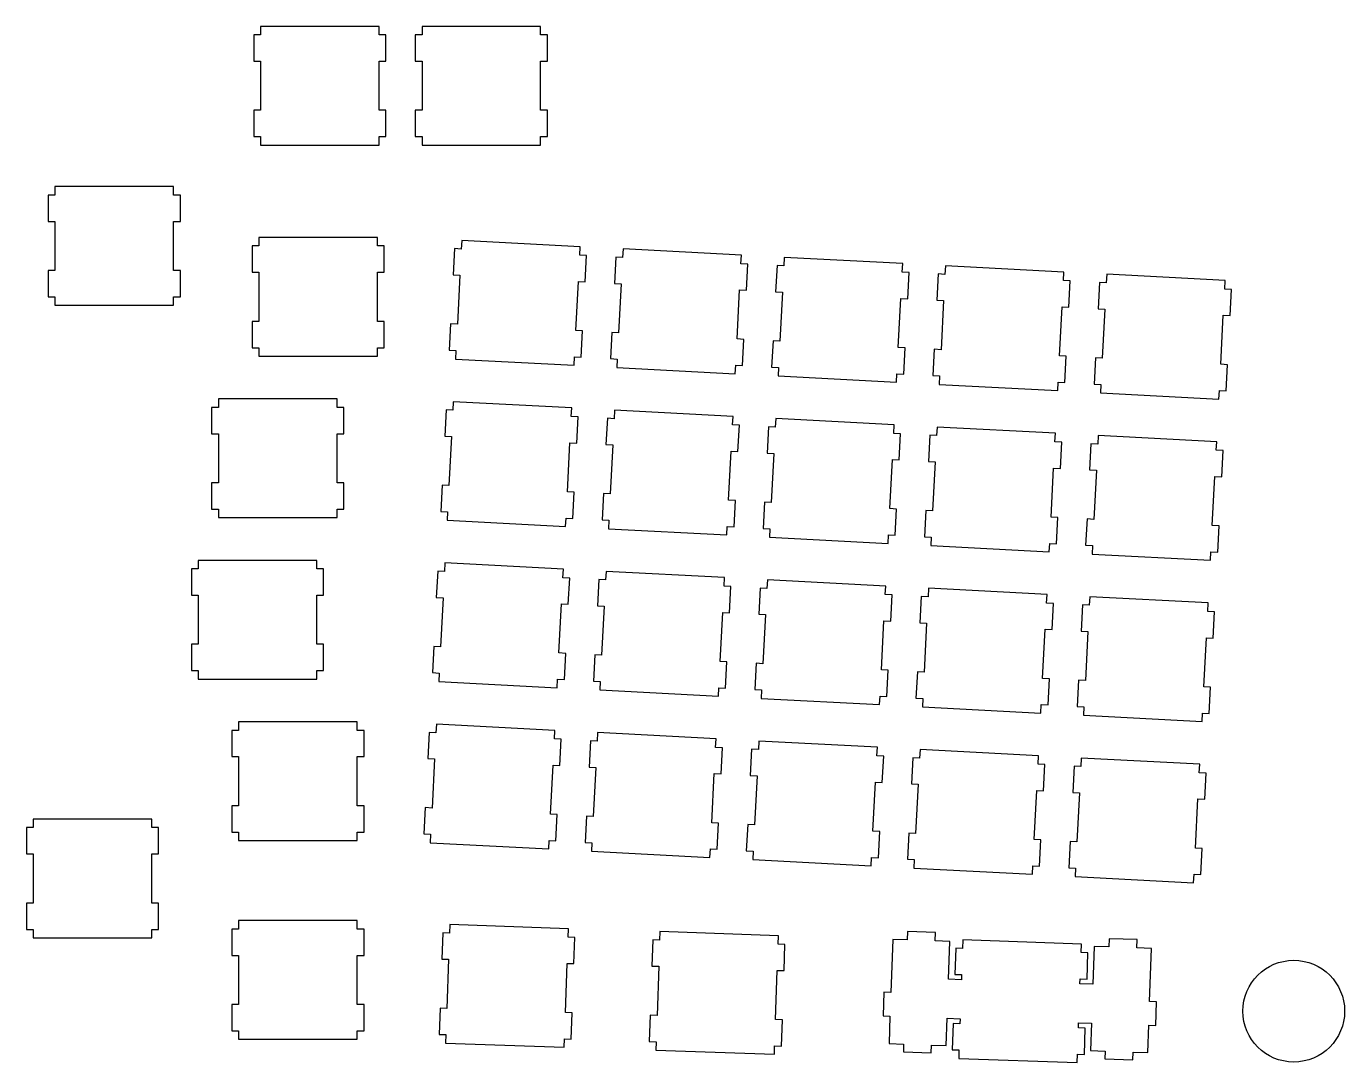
# Model space of a CAD drawing. Header units: millimetres. Extents: x -150 to 198, y -7 to 116.
# Drawn here: x -149.6 to 6, y -6.1 to 116.2 of the extents above; entities that cross this region are included whole.
import ezdxf

# ---------------------------------------------------------------- set-up
doc = ezdxf.new("R2010")
doc.units = ezdxf.units.MM
doc.layers.get('0').update_dxf_attribs({"color": 18, "lineweight": 25, "true_color": 0x000000})

msp = doc.modelspace()

# ---------------------------------------------------------------- linework, layer by layer
for p, q in [((-121.92, 115.19), (-122.72, 115.19)), ((-122.72, 115.19), (-122.72, 112.09)), ((-121.92, 116.19), (-121.92, 115.19)), ((-107.92, 116.19), (-121.92, 116.19)), ((-107.92, 115.19), (-107.92, 116.19)), ((-107.12, 115.19), (-107.92, 115.19)), ((-107.12, 112.09), (-107.12, 115.19)), ((-102.87, 115.19), (-103.67, 115.19)), ((-103.67, 115.19), (-103.67, 112.09)), ((-102.87, 116.19), (-102.87, 115.19)), ((-88.87, 116.19), (-102.87, 116.19)), ((-88.87, 115.19), (-88.87, 116.19)), ((-88.07, 115.19), (-88.87, 115.19)), ((-88.07, 112.09), (-88.07, 115.19)), ((-122.72, 112.09), (-121.92, 112.09)), ((-121.92, 112.09), (-121.92, 106.29)), ((-107.92, 106.29), (-107.92, 112.09)), ((-107.92, 112.09), (-107.12, 112.09)), ((-103.67, 112.09), (-102.87, 112.09)), ((-102.87, 112.09), (-102.87, 106.29)), ((-88.87, 106.29), (-88.87, 112.09)), ((-88.87, 112.09), (-88.07, 112.09)), ((-121.92, 106.29), (-122.72, 106.29)), ((-122.72, 106.29), (-122.72, 103.19)), ((-107.12, 106.29), (-107.92, 106.29)), ((-107.12, 103.19), (-107.12, 106.29)), ((-102.87, 106.29), (-103.67, 106.29)), ((-103.67, 106.29), (-103.67, 103.19)), ((-88.07, 106.29), (-88.87, 106.29)), ((-88.07, 103.19), (-88.07, 106.29)), ((-122.72, 103.19), (-121.92, 103.19)), ((-121.92, 103.19), (-121.92, 102.19)), ((-107.92, 102.19), (-107.92, 103.19)), ((-107.92, 103.19), (-107.12, 103.19)), ((-103.67, 103.19), (-102.87, 103.19)), ((-102.87, 103.19), (-102.87, 102.19)), ((-88.87, 102.19), (-88.87, 103.19)), ((-88.87, 103.19), (-88.07, 103.19)), ((-121.92, 102.19), (-107.92, 102.19)), ((-102.87, 102.19), (-88.87, 102.19)), ((-146.18, 97.28), (-146.18, 96.28)), ((-132.18, 97.28), (-146.18, 97.28)), ((-132.18, 96.28), (-132.18, 97.28)), ((-146.18, 96.28), (-146.98, 96.28)), ((-146.98, 96.28), (-146.98, 93.18)), ((-131.38, 96.28), (-132.18, 96.28)), ((-131.38, 93.18), (-131.38, 96.28)), ((-146.98, 93.18), (-146.18, 93.18)), ((-146.18, 93.18), (-146.18, 87.38)), ((-132.18, 87.38), (-132.18, 93.18)), ((-132.18, 93.18), (-131.38, 93.18)), ((-122.13, 90.28), (-122.93, 90.28)), ((-122.93, 90.28), (-122.93, 87.18)), ((-122.13, 91.28), (-122.13, 90.28)), ((-108.13, 91.28), (-122.13, 91.28)), ((-108.13, 90.28), (-108.13, 91.28)), ((-107.33, 90.28), (-108.13, 90.28)), ((-107.33, 87.18), (-107.33, 90.28)), ((-98.18, 90.92), (-98.23, 89.92)), ((-84.2, 90.19), (-98.18, 90.92)), ((-99.03, 89.97), (-99.19, 86.87)), ((-98.23, 89.92), (-99.03, 89.97)), ((-84.25, 89.19), (-84.2, 90.19)), ((-83.45, 89.15), (-84.25, 89.19)), ((-83.61, 86.05), (-83.45, 89.15)), ((-80, 88.97), (-80.17, 85.87)), ((-79.21, 88.93), (-80, 88.97)), ((-79.15, 89.93), (-79.21, 88.93)), ((-65.17, 89.19), (-79.15, 89.93)), ((-65.23, 88.19), (-65.17, 89.19)), ((-60.13, 88.93), (-60.18, 87.93)), ((-46.15, 88.2), (-60.13, 88.93)), ((-146.18, 87.38), (-146.98, 87.38)), ((-146.98, 87.38), (-146.98, 84.28)), ((-131.38, 87.38), (-132.18, 87.38)), ((-131.38, 84.28), (-131.38, 87.38)), ((-122.93, 87.18), (-122.13, 87.18)), ((-122.13, 87.18), (-122.13, 81.38)), ((-108.13, 81.38), (-108.13, 87.18)), ((-108.13, 87.18), (-107.33, 87.18)), ((-64.43, 88.15), (-65.23, 88.19)), ((-64.59, 85.06), (-64.43, 88.15)), ((-60.98, 87.97), (-61.14, 84.88)), ((-60.18, 87.93), (-60.98, 87.97)), ((-46.2, 87.2), (-46.15, 88.2)), ((-45.4, 87.16), (-46.2, 87.2)), ((-45.56, 84.06), (-45.4, 87.16)), ((-41.11, 87.93), (-41.16, 86.93)), ((-27.13, 87.2), (-41.11, 87.93)), ((-27.18, 86.2), (-27.13, 87.2)), ((-99.19, 86.87), (-98.39, 86.83)), ((-98.39, 86.83), (-98.7, 81.04)), ((-84.72, 80.3), (-84.41, 86.1)), ((-84.41, 86.1), (-83.61, 86.05)), ((-80.17, 85.87), (-79.37, 85.83)), ((-79.37, 85.83), (-79.67, 80.04)), ((-41.96, 86.98), (-42.12, 83.88)), ((-41.16, 86.93), (-41.96, 86.98)), ((-26.38, 86.16), (-27.18, 86.2)), ((-26.54, 83.06), (-26.38, 86.16)), ((-22.93, 85.98), (-23.1, 82.88)), ((-22.14, 85.94), (-22.93, 85.98)), ((-22.08, 86.94), (-22.14, 85.94)), ((-8.1, 86.2), (-22.08, 86.94)), ((-8.15, 85.2), (-8.1, 86.2)), ((-146.98, 84.28), (-146.18, 84.28)), ((-146.18, 84.28), (-146.18, 83.28)), ((-132.18, 83.28), (-132.18, 84.28)), ((-132.18, 84.28), (-131.38, 84.28)), ((-65.69, 79.31), (-65.39, 85.1)), ((-65.39, 85.1), (-64.59, 85.06)), ((-61.14, 84.88), (-60.35, 84.83)), ((-60.35, 84.83), (-60.65, 79.04)), ((-46.67, 78.31), (-46.36, 84.1)), ((-46.36, 84.1), (-45.56, 84.06)), ((-7.35, 85.16), (-8.15, 85.2)), ((-7.52, 82.07), (-7.35, 85.16)), ((-146.18, 83.28), (-132.18, 83.28)), ((-42.12, 83.88), (-41.32, 83.84)), ((-41.32, 83.84), (-41.62, 78.04)), ((-27.64, 77.31), (-27.34, 83.1)), ((-27.34, 83.1), (-26.54, 83.06)), ((-23.1, 82.88), (-22.3, 82.84)), ((-22.3, 82.84), (-22.6, 77.05)), ((-122.13, 81.38), (-122.93, 81.38)), ((-122.93, 81.38), (-122.93, 78.28)), ((-107.33, 81.38), (-108.13, 81.38)), ((-107.33, 78.28), (-107.33, 81.38)), ((-99.49, 81.08), (-99.66, 77.98)), ((-98.7, 81.04), (-99.49, 81.08)), ((-8.62, 76.32), (-8.32, 82.11)), ((-8.32, 82.11), (-7.52, 82.07)), ((-83.92, 80.26), (-84.72, 80.3)), ((-84.08, 77.17), (-83.92, 80.26)), ((-80.47, 80.08), (-80.63, 76.99)), ((-79.67, 80.04), (-80.47, 80.08)), ((-122.93, 78.28), (-122.13, 78.28)), ((-122.13, 78.28), (-122.13, 77.28)), ((-108.13, 77.28), (-108.13, 78.28)), ((-108.13, 78.28), (-107.33, 78.28)), ((-99.66, 77.98), (-98.86, 77.94)), ((-98.86, 77.94), (-98.91, 76.94)), ((-64.89, 79.26), (-65.69, 79.31)), ((-65.05, 76.17), (-64.89, 79.26)), ((-61.45, 79.08), (-61.61, 75.99)), ((-60.65, 79.04), (-61.45, 79.08)), ((-45.87, 78.27), (-46.67, 78.31)), ((-46.03, 75.17), (-45.87, 78.27)), ((-42.42, 78.09), (-42.58, 74.99)), ((-41.62, 78.04), (-42.42, 78.09)), ((-122.13, 77.28), (-108.13, 77.28)), ((-98.91, 76.94), (-84.93, 76.21)), ((-84.93, 76.21), (-84.88, 77.21)), ((-84.88, 77.21), (-84.08, 77.17)), ((-80.63, 76.99), (-79.83, 76.94)), ((-79.83, 76.94), (-79.89, 75.94)), ((-26.84, 77.27), (-27.64, 77.31)), ((-27.01, 74.18), (-26.84, 77.27)), ((-23.4, 77.09), (-23.56, 73.99)), ((-22.6, 77.05), (-23.4, 77.09)), ((-7.82, 76.27), (-8.62, 76.32)), ((-7.98, 73.18), (-7.82, 76.27)), ((-79.89, 75.94), (-65.91, 75.21)), ((-65.91, 75.21), (-65.85, 76.21)), ((-65.85, 76.21), (-65.05, 76.17)), ((-61.61, 75.99), (-60.81, 75.95)), ((-60.81, 75.95), (-60.86, 74.95)), ((-60.86, 74.95), (-46.88, 74.22)), ((-46.88, 74.22), (-46.83, 75.21)), ((-46.83, 75.21), (-46.03, 75.17)), ((-42.58, 74.99), (-41.79, 74.95)), ((-41.79, 74.95), (-41.84, 73.95)), ((-41.84, 73.95), (-27.86, 73.22)), ((-27.86, 73.22), (-27.81, 74.22)), ((-27.81, 74.22), (-27.01, 74.18)), ((-23.56, 73.99), (-22.76, 73.95)), ((-22.76, 73.95), (-22.82, 72.95)), ((-8.83, 72.22), (-8.78, 73.22)), ((-8.78, 73.22), (-7.98, 73.18)), ((-126.89, 72.23), (-126.89, 71.23)), ((-112.89, 72.23), (-126.89, 72.23)), ((-112.89, 71.23), (-112.89, 72.23)), ((-99.18, 71.9), (-99.23, 70.9)), ((-85.19, 71.17), (-99.18, 71.9)), ((-22.82, 72.95), (-8.83, 72.22)), ((-126.89, 71.23), (-127.69, 71.23)), ((-127.69, 71.23), (-127.69, 68.13)), ((-112.09, 71.23), (-112.89, 71.23)), ((-112.09, 68.13), (-112.09, 71.23)), ((-100.03, 70.94), (-100.19, 67.85)), ((-99.23, 70.9), (-100.03, 70.94)), ((-85.25, 70.17), (-85.19, 71.17)), ((-84.45, 70.13), (-85.25, 70.17)), ((-84.61, 67.03), (-84.45, 70.13)), ((-80.15, 70.9), (-80.2, 69.9)), ((-66.17, 70.17), (-80.15, 70.9)), ((-66.22, 69.17), (-66.17, 70.17)), ((-81, 69.95), (-81.16, 66.85)), ((-80.2, 69.9), (-81, 69.95)), ((-65.42, 69.13), (-66.22, 69.17)), ((-65.59, 66.03), (-65.42, 69.13)), ((-61.98, 68.95), (-62.14, 65.85)), ((-61.18, 68.91), (-61.98, 68.95)), ((-61.13, 69.91), (-61.18, 68.91)), ((-47.15, 69.17), (-61.13, 69.91)), ((-47.2, 68.17), (-47.15, 69.17)), ((-42.1, 68.91), (-42.16, 67.91)), ((-28.12, 68.18), (-42.1, 68.91)), ((-127.69, 68.13), (-126.89, 68.13)), ((-126.89, 68.13), (-126.89, 62.33)), ((-112.89, 62.33), (-112.89, 68.13)), ((-112.89, 68.13), (-112.09, 68.13)), ((-100.19, 67.85), (-99.39, 67.8)), ((-99.39, 67.8), (-99.69, 62.01)), ((-85.71, 61.28), (-85.41, 67.07)), ((-85.41, 67.07), (-84.61, 67.03)), ((-46.4, 68.13), (-47.2, 68.17)), ((-46.56, 65.04), (-46.4, 68.13)), ((-42.95, 67.95), (-43.12, 64.86)), ((-42.16, 67.91), (-42.95, 67.95)), ((-28.18, 67.18), (-28.12, 68.18)), ((-27.38, 67.14), (-28.18, 67.18)), ((-27.54, 64.04), (-27.38, 67.14)), ((-23.93, 66.95), (-24.09, 63.86)), ((-23.13, 66.91), (-23.93, 66.95)), ((-23.08, 67.91), (-23.13, 66.91)), ((-9.1, 67.18), (-23.08, 67.91)), ((-9.15, 66.18), (-9.1, 67.18)), ((-81.16, 66.85), (-80.37, 66.81)), ((-80.37, 66.81), (-80.67, 61.02)), ((-66.69, 60.28), (-66.39, 66.07)), ((-66.39, 66.07), (-65.59, 66.03)), ((-62.14, 65.85), (-61.34, 65.81)), ((-61.34, 65.81), (-61.65, 60.02)), ((-8.35, 66.14), (-9.15, 66.18)), ((-8.51, 63.04), (-8.35, 66.14)), ((-47.66, 59.29), (-47.36, 65.08)), ((-47.36, 65.08), (-46.56, 65.04)), ((-43.12, 64.86), (-42.32, 64.81)), ((-42.32, 64.81), (-42.62, 59.02)), ((-28.64, 58.29), (-28.34, 64.08)), ((-28.34, 64.08), (-27.54, 64.04)), ((-24.09, 63.86), (-23.29, 63.82)), ((-23.29, 63.82), (-23.6, 58.02)), ((-126.89, 62.33), (-127.69, 62.33)), ((-127.69, 62.33), (-127.69, 59.23)), ((-112.09, 62.33), (-112.89, 62.33)), ((-112.09, 59.23), (-112.09, 62.33)), ((-9.62, 57.29), (-9.31, 63.08)), ((-9.31, 63.08), (-8.51, 63.04)), ((-100.49, 62.05), (-100.65, 58.96)), ((-99.69, 62.01), (-100.49, 62.05)), ((-84.91, 61.24), (-85.71, 61.28)), ((-85.07, 58.14), (-84.91, 61.24)), ((-81.47, 61.06), (-81.63, 57.96)), ((-80.67, 61.02), (-81.47, 61.06)), ((-127.69, 59.23), (-126.89, 59.23)), ((-126.89, 59.23), (-126.89, 58.23)), ((-112.89, 58.23), (-112.89, 59.23)), ((-112.89, 59.23), (-112.09, 59.23)), ((-65.89, 60.24), (-66.69, 60.28)), ((-66.05, 57.15), (-65.89, 60.24)), ((-62.44, 60.06), (-62.61, 56.96)), ((-61.65, 60.02), (-62.44, 60.06)), ((-46.86, 59.24), (-47.66, 59.29)), ((-47.03, 56.15), (-46.86, 59.24)), ((-126.89, 58.23), (-112.89, 58.23)), ((-100.65, 58.96), (-99.86, 58.92)), ((-99.86, 58.92), (-99.91, 57.92)), ((-99.91, 57.92), (-85.93, 57.19)), ((-85.93, 57.19), (-85.87, 58.18)), ((-85.87, 58.18), (-85.07, 58.14)), ((-81.63, 57.96), (-80.83, 57.92)), ((-80.83, 57.92), (-80.88, 56.92)), ((-43.42, 59.06), (-43.58, 55.97)), ((-42.62, 59.02), (-43.42, 59.06)), ((-27.84, 58.25), (-28.64, 58.29)), ((-28, 55.15), (-27.84, 58.25)), ((-24.4, 58.07), (-24.56, 54.97)), ((-23.6, 58.02), (-24.4, 58.07)), ((-80.88, 56.92), (-66.9, 56.19)), ((-66.9, 56.19), (-66.85, 57.19)), ((-66.85, 57.19), (-66.05, 57.15)), ((-62.61, 56.96), (-61.81, 56.92)), ((-61.81, 56.92), (-61.86, 55.92)), ((-47.88, 55.19), (-47.83, 56.19)), ((-47.83, 56.19), (-47.03, 56.15)), ((-8.82, 57.25), (-9.62, 57.29)), ((-8.98, 54.15), (-8.82, 57.25)), ((-61.86, 55.92), (-47.88, 55.19)), ((-43.58, 55.97), (-42.78, 55.93)), ((-42.78, 55.93), (-42.84, 54.93)), ((-42.84, 54.93), (-28.86, 54.19)), ((-28.86, 54.19), (-28.8, 55.19)), ((-28.8, 55.19), (-28, 55.15)), ((-24.56, 54.97), (-23.76, 54.93)), ((-23.76, 54.93), (-23.81, 53.93)), ((-129.28, 53.18), (-129.28, 52.18)), ((-115.28, 53.18), (-129.28, 53.18)), ((-115.28, 52.18), (-115.28, 53.18)), ((-23.81, 53.93), (-9.83, 53.2)), ((-9.83, 53.2), (-9.78, 54.2)), ((-9.78, 54.2), (-8.98, 54.15)), ((-129.28, 52.18), (-130.08, 52.18)), ((-130.08, 52.18), (-130.08, 49.08)), ((-114.48, 52.18), (-115.28, 52.18)), ((-114.48, 49.08), (-114.48, 52.18)), ((-101.02, 51.92), (-101.18, 48.82)), ((-100.22, 51.88), (-101.02, 51.92)), ((-100.17, 52.88), (-100.22, 51.88)), ((-86.19, 52.14), (-100.17, 52.88)), ((-86.24, 51.14), (-86.19, 52.14)), ((-81.15, 51.88), (-81.2, 50.88)), ((-67.17, 51.15), (-81.15, 51.88)), ((-85.44, 51.1), (-86.24, 51.14)), ((-85.61, 48.01), (-85.44, 51.1)), ((-82, 50.92), (-82.16, 47.83)), ((-81.2, 50.88), (-82, 50.92)), ((-67.22, 50.15), (-67.17, 51.15)), ((-66.42, 50.11), (-67.22, 50.15)), ((-66.58, 47.01), (-66.42, 50.11)), ((-62.97, 49.92), (-63.14, 46.83)), ((-62.18, 49.88), (-62.97, 49.92)), ((-62.12, 50.88), (-62.18, 49.88)), ((-48.14, 50.15), (-62.12, 50.88)), ((-48.2, 49.15), (-48.14, 50.15)), ((-43.1, 49.89), (-43.15, 48.89)), ((-29.12, 49.15), (-43.1, 49.89)), ((-130.08, 49.08), (-129.28, 49.08)), ((-129.28, 49.08), (-129.28, 43.28)), ((-115.28, 43.28), (-115.28, 49.08)), ((-115.28, 49.08), (-114.48, 49.08)), ((-101.18, 48.82), (-100.39, 48.78)), ((-100.39, 48.78), (-100.69, 42.99)), ((-47.4, 49.11), (-48.2, 49.15)), ((-47.56, 46.01), (-47.4, 49.11)), ((-43.95, 48.93), (-44.11, 45.83)), ((-43.15, 48.89), (-43.95, 48.93)), ((-29.17, 48.15), (-29.12, 49.15)), ((-24.08, 48.89), (-24.13, 47.89)), ((-10.1, 48.16), (-24.08, 48.89)), ((-86.71, 42.26), (-86.41, 48.05)), ((-86.41, 48.05), (-85.61, 48.01)), ((-82.16, 47.83), (-81.36, 47.78)), ((-81.36, 47.78), (-81.67, 41.99)), ((-67.69, 41.26), (-67.38, 47.05)), ((-67.38, 47.05), (-66.58, 47.01)), ((-63.14, 46.83), (-62.34, 46.79)), ((-62.34, 46.79), (-62.64, 40.99)), ((-28.37, 48.11), (-29.17, 48.15)), ((-28.53, 45.01), (-28.37, 48.11)), ((-24.93, 47.93), (-25.09, 44.83)), ((-24.13, 47.89), (-24.93, 47.93)), ((-10.15, 47.16), (-10.1, 48.16)), ((-9.35, 47.11), (-10.15, 47.16)), ((-9.51, 44.02), (-9.35, 47.11)), ((-48.66, 40.26), (-48.36, 46.05)), ((-48.36, 46.05), (-47.56, 46.01)), ((-44.11, 45.83), (-43.32, 45.79)), ((-43.32, 45.79), (-43.62, 40)), ((-29.64, 39.26), (-29.33, 45.06)), ((-29.33, 45.06), (-28.53, 45.01)), ((-25.09, 44.83), (-24.29, 44.79)), ((-24.29, 44.79), (-24.59, 39)), ((-10.61, 38.27), (-10.31, 44.06)), ((-10.31, 44.06), (-9.51, 44.02)), ((-129.28, 43.28), (-130.08, 43.28)), ((-130.08, 43.28), (-130.08, 40.18)), ((-114.48, 43.28), (-115.28, 43.28)), ((-114.48, 40.18), (-114.48, 43.28)), ((-101.49, 43.03), (-101.65, 39.94)), ((-100.69, 42.99), (-101.49, 43.03)), ((-85.91, 42.21), (-86.71, 42.26)), ((-86.07, 39.12), (-85.91, 42.21)), ((-82.46, 42.03), (-82.63, 38.94)), ((-81.67, 41.99), (-82.46, 42.03)), ((-66.89, 41.22), (-67.69, 41.26)), ((-67.05, 38.12), (-66.89, 41.22)), ((-63.44, 41.04), (-63.6, 37.94)), ((-62.64, 40.99), (-63.44, 41.04)), ((-130.08, 40.18), (-129.28, 40.18)), ((-129.28, 40.18), (-129.28, 39.18)), ((-129.28, 39.18), (-115.28, 39.18)), ((-115.28, 39.18), (-115.28, 40.18)), ((-115.28, 40.18), (-114.48, 40.18)), ((-101.65, 39.94), (-100.85, 39.89)), ((-100.85, 39.89), (-100.9, 38.89)), ((-100.9, 38.89), (-86.92, 38.16)), ((-86.92, 38.16), (-86.87, 39.16)), ((-86.87, 39.16), (-86.07, 39.12)), ((-82.63, 38.94), (-81.83, 38.9)), ((-81.83, 38.9), (-81.88, 37.9)), ((-47.86, 40.22), (-48.66, 40.26)), ((-48.02, 37.12), (-47.86, 40.22)), ((-44.42, 40.04), (-44.58, 36.94)), ((-43.62, 40), (-44.42, 40.04)), ((-28.84, 39.22), (-29.64, 39.26)), ((-29, 36.13), (-28.84, 39.22)), ((-25.39, 39.04), (-25.55, 35.95)), ((-24.59, 39), (-25.39, 39.04)), ((-81.88, 37.9), (-67.9, 37.16)), ((-67.9, 37.16), (-67.85, 38.16)), ((-67.85, 38.16), (-67.05, 38.12)), ((-63.6, 37.94), (-62.8, 37.9)), ((-62.8, 37.9), (-62.86, 36.9)), ((-9.81, 38.23), (-10.61, 38.27)), ((-9.98, 35.13), (-9.81, 38.23)), ((-62.86, 36.9), (-48.88, 36.17)), ((-48.88, 36.17), (-48.82, 37.17)), ((-48.82, 37.17), (-48.02, 37.12)), ((-44.58, 36.94), (-43.78, 36.9)), ((-43.78, 36.9), (-43.83, 35.9)), ((-43.83, 35.9), (-29.85, 35.17)), ((-29.85, 35.17), (-29.8, 36.17)), ((-29.8, 36.17), (-29, 36.13)), ((-25.55, 35.95), (-24.76, 35.91)), ((-24.76, 35.91), (-24.81, 34.91)), ((-24.81, 34.91), (-10.83, 34.17)), ((-10.83, 34.17), (-10.78, 35.17)), ((-10.78, 35.17), (-9.98, 35.13)), ((-124.51, 33.13), (-125.31, 33.13)), ((-125.31, 33.13), (-125.31, 30.03)), ((-124.51, 34.13), (-124.51, 33.13)), ((-110.51, 34.13), (-124.51, 34.13)), ((-110.51, 33.13), (-110.51, 34.13)), ((-109.71, 33.13), (-110.51, 33.13)), ((-109.71, 30.03), (-109.71, 33.13)), ((-102.02, 32.89), (-102.18, 29.8)), ((-101.22, 32.85), (-102.02, 32.89)), ((-101.17, 33.85), (-101.22, 32.85)), ((-87.19, 33.12), (-101.17, 33.85)), ((-87.24, 32.12), (-87.19, 33.12)), ((-82.15, 32.86), (-82.2, 31.86)), ((-68.16, 32.12), (-82.15, 32.86)), ((-86.44, 32.08), (-87.24, 32.12)), ((-86.6, 28.98), (-86.44, 32.08)), ((-83, 31.9), (-83.16, 28.8)), ((-82.2, 31.86), (-83, 31.9)), ((-68.22, 31.12), (-68.16, 32.12)), ((-67.42, 31.08), (-68.22, 31.12)), ((-63.12, 31.86), (-63.17, 30.86)), ((-49.14, 31.13), (-63.12, 31.86)), ((-49.19, 30.13), (-49.14, 31.13)), ((-125.31, 30.03), (-124.51, 30.03)), ((-124.51, 30.03), (-124.51, 24.23)), ((-110.51, 24.23), (-110.51, 30.03)), ((-110.51, 30.03), (-109.71, 30.03)), ((-102.18, 29.8), (-101.38, 29.76)), ((-101.38, 29.76), (-101.69, 23.96)), ((-67.58, 27.99), (-67.42, 31.08)), ((-63.97, 30.9), (-64.13, 27.81)), ((-63.17, 30.86), (-63.97, 30.9)), ((-48.39, 30.08), (-49.19, 30.13)), ((-48.56, 26.99), (-48.39, 30.08)), ((-44.95, 29.9), (-45.11, 26.81)), ((-44.15, 29.86), (-44.95, 29.9)), ((-44.1, 30.86), (-44.15, 29.86)), ((-30.12, 30.13), (-44.1, 30.86)), ((-30.17, 29.13), (-30.12, 30.13)), ((-25.07, 29.86), (-25.13, 28.87)), ((-11.09, 29.13), (-25.07, 29.86)), ((-87.71, 23.23), (-87.4, 29.03)), ((-87.4, 29.03), (-86.6, 28.98)), ((-83.16, 28.8), (-82.36, 28.76)), ((-82.36, 28.76), (-82.66, 22.97)), ((-68.68, 22.23), (-68.38, 28.03)), ((-68.38, 28.03), (-67.58, 27.99)), ((-29.37, 29.09), (-30.17, 29.13)), ((-29.53, 25.99), (-29.37, 29.09)), ((-25.92, 28.91), (-26.09, 25.81)), ((-25.13, 28.87), (-25.92, 28.91)), ((-11.15, 28.13), (-11.09, 29.13)), ((-10.35, 28.09), (-11.15, 28.13)), ((-10.51, 25), (-10.35, 28.09)), ((-64.13, 27.81), (-63.34, 27.76)), ((-63.34, 27.76), (-63.64, 21.97)), ((-49.66, 21.24), (-49.36, 27.03)), ((-49.36, 27.03), (-48.56, 26.99)), ((-45.11, 26.81), (-44.31, 26.77)), ((-44.31, 26.77), (-44.62, 20.97)), ((-30.63, 20.24), (-30.33, 26.03)), ((-30.33, 26.03), (-29.53, 25.99)), ((-26.09, 25.81), (-25.29, 25.77)), ((-25.29, 25.77), (-25.59, 19.98)), ((-11.61, 19.24), (-11.31, 25.04)), ((-11.31, 25.04), (-10.51, 25)), ((-124.51, 24.23), (-125.31, 24.23)), ((-125.31, 24.23), (-125.31, 21.13)), ((-109.71, 24.23), (-110.51, 24.23)), ((-109.71, 21.13), (-109.71, 24.23)), ((-102.49, 24.01), (-102.65, 20.91)), ((-101.69, 23.96), (-102.49, 24.01)), ((-148.75, 22.65), (-148.75, 21.65)), ((-134.75, 22.65), (-148.75, 22.65)), ((-134.75, 21.65), (-134.75, 22.65)), ((-86.91, 23.19), (-87.71, 23.23)), ((-87.07, 20.09), (-86.91, 23.19)), ((-83.46, 23.01), (-83.62, 19.91)), ((-82.66, 22.97), (-83.46, 23.01)), ((-67.88, 22.19), (-68.68, 22.23)), ((-68.04, 19.1), (-67.88, 22.19)), ((-64.44, 22.01), (-64.6, 18.92)), ((-63.64, 21.97), (-64.44, 22.01)), ((-148.75, 21.65), (-149.55, 21.65)), ((-149.55, 21.65), (-149.55, 18.55)), ((-133.96, 21.65), (-134.75, 21.65)), ((-133.96, 18.55), (-133.96, 21.65)), ((-125.31, 21.13), (-124.51, 21.13)), ((-124.51, 21.13), (-124.51, 20.13)), ((-110.51, 20.13), (-110.51, 21.13)), ((-110.51, 21.13), (-109.71, 21.13)), ((-102.65, 20.91), (-101.85, 20.87)), ((-101.85, 20.87), (-101.9, 19.87)), ((-48.86, 21.2), (-49.66, 21.24)), ((-49.02, 18.1), (-48.86, 21.2)), ((-45.41, 21.02), (-45.58, 17.92)), ((-44.62, 20.97), (-45.41, 21.02)), ((-29.84, 20.2), (-30.63, 20.24)), ((-124.51, 20.13), (-110.51, 20.13)), ((-101.9, 19.87), (-87.92, 19.14)), ((-87.92, 19.14), (-87.87, 20.14)), ((-87.87, 20.14), (-87.07, 20.09)), ((-83.62, 19.91), (-82.83, 19.87)), ((-82.83, 19.87), (-82.88, 18.87)), ((-82.88, 18.87), (-68.9, 18.14)), ((-68.9, 18.14), (-68.84, 19.14)), ((-68.84, 19.14), (-68.04, 19.1)), ((-64.6, 18.92), (-63.8, 18.88)), ((-63.8, 18.88), (-63.85, 17.88)), ((-30, 17.1), (-29.84, 20.2)), ((-26.39, 20.02), (-26.55, 16.92)), ((-25.59, 19.98), (-26.39, 20.02)), ((-10.81, 19.2), (-11.61, 19.24)), ((-10.97, 16.11), (-10.81, 19.2)), ((-149.55, 18.55), (-148.75, 18.55)), ((-148.75, 18.55), (-148.75, 12.75)), ((-134.75, 12.75), (-134.75, 18.55)), ((-134.75, 18.55), (-133.96, 18.55)), ((-63.85, 17.88), (-49.87, 17.14)), ((-49.87, 17.14), (-49.82, 18.14)), ((-49.82, 18.14), (-49.02, 18.1)), ((-45.58, 17.92), (-44.78, 17.88)), ((-44.78, 17.88), (-44.83, 16.88)), ((-30.85, 16.15), (-30.8, 17.15)), ((-30.8, 17.15), (-30, 17.1)), ((-44.83, 16.88), (-30.85, 16.15)), ((-26.55, 16.92), (-25.75, 16.88)), ((-25.75, 16.88), (-25.81, 15.88)), ((-25.81, 15.88), (-11.83, 15.15)), ((-11.83, 15.15), (-11.77, 16.15)), ((-11.77, 16.15), (-10.97, 16.11)), ((-148.75, 12.75), (-149.55, 12.75)), ((-149.55, 12.75), (-149.55, 9.65)), ((-133.96, 12.75), (-134.75, 12.75)), ((-133.96, 9.65), (-133.96, 12.75)), ((-149.55, 9.65), (-148.75, 9.65)), ((-148.75, 9.65), (-148.75, 8.65)), ((-134.75, 8.65), (-134.75, 9.65)), ((-134.75, 9.65), (-133.96, 9.65)), ((-124.51, 9.68), (-125.31, 9.68)), ((-125.31, 9.68), (-125.31, 6.58)), ((-124.51, 10.68), (-124.51, 9.68)), ((-110.51, 10.68), (-124.51, 10.68)), ((-110.51, 9.68), (-110.51, 10.68)), ((-109.71, 9.68), (-110.51, 9.68)), ((-109.71, 6.58), (-109.71, 9.68)), ((-99.59, 10.22), (-99.63, 9.22)), ((-85.6, 9.73), (-99.59, 10.22)), ((-85.64, 8.73), (-85.6, 9.73)), ((-74.79, 9.39), (-74.83, 8.39)), ((-60.8, 8.9), (-74.79, 9.39)), ((-45.57, 9.39), (-45.61, 8.41)), ((-42.27, 9.27), (-45.57, 9.39)), ((-148.75, 8.65), (-134.75, 8.65)), ((-100.43, 9.25), (-100.54, 6.15)), ((-99.63, 9.22), (-100.43, 9.25)), ((-84.84, 8.71), (-85.64, 8.73)), ((-84.94, 5.61), (-84.84, 8.71)), ((-75.63, 8.42), (-75.74, 5.32)), ((-74.83, 8.39), (-75.63, 8.42)), ((-60.84, 7.9), (-60.8, 8.9)), ((-60.04, 7.88), (-60.84, 7.9)), ((-60.15, 4.78), (-60.04, 7.88)), ((-47.33, 8.47), (-47.55, 2.2)), ((-45.61, 8.41), (-47.33, 8.47)), ((-42.31, 8.29), (-42.27, 9.27)), ((-40.58, 8.23), (-42.31, 8.29)), ((-40.74, 3.76), (-40.58, 8.23)), ((-39.05, 8.41), (-39.09, 7.41)), ((-25.06, 7.92), (-39.05, 8.41)), ((-25.1, 6.92), (-25.06, 7.92)), ((-21.79, 8.55), (-21.82, 7.58)), ((-18.49, 8.44), (-21.79, 8.55)), ((-18.52, 7.46), (-18.49, 8.44)), ((-125.31, 6.58), (-124.51, 6.58)), ((-124.51, 6.58), (-124.51, 0.78)), ((-110.51, 0.78), (-110.51, 6.58)), ((-110.51, 6.58), (-109.71, 6.58)), ((-39.89, 7.44), (-39.99, 4.34)), ((-39.09, 7.41), (-39.89, 7.44)), ((-24.3, 6.89), (-25.1, 6.92)), ((-24.4, 3.79), (-24.3, 6.89)), ((-23.55, 7.64), (-23.7, 3.17)), ((-21.82, 7.58), (-23.55, 7.64)), ((-16.8, 7.4), (-18.52, 7.46)), ((-17.02, 1.13), (-16.8, 7.4)), ((-100.54, 6.15), (-99.74, 6.12)), ((-99.74, 6.12), (-99.94, 0.33)), ((-85.95, -0.16), (-85.74, 5.64)), ((-85.74, 5.64), (-84.94, 5.61)), ((-75.74, 5.32), (-74.94, 5.29)), ((-74.94, 5.29), (-75.14, -0.5)), ((-61.15, -0.99), (-60.95, 4.8)), ((-60.95, 4.8), (-60.15, 4.78)), ((-39.22, 3.71), (-40.74, 3.76)), ((-39.99, 4.34), (-39.2, 4.31)), ((-39.2, 4.31), (-39.22, 3.71)), ((-25.23, 3.22), (-25.2, 3.82)), ((-23.7, 3.17), (-25.23, 3.22)), ((-25.2, 3.82), (-24.4, 3.79)), ((-48.37, 2.23), (-48.47, -0.57)), ((-47.55, 2.2), (-48.37, 2.23)), ((-124.51, 0.78), (-125.31, 0.78)), ((-125.31, 0.78), (-125.31, -2.32)), ((-109.71, 0.78), (-110.51, 0.78)), ((-109.71, -2.32), (-109.71, 0.78)), ((-100.74, 0.36), (-100.85, -2.74)), ((-99.94, 0.33), (-100.74, 0.36)), ((-16.19, 1.11), (-17.02, 1.13)), ((-16.29, -1.69), (-16.19, 1.11)), ((-85.15, -0.19), (-85.95, -0.16)), ((-85.25, -3.29), (-85.15, -0.19)), ((-75.94, -0.48), (-76.05, -3.57)), ((-75.14, -0.5), (-75.94, -0.48)), ((-60.35, -1.02), (-61.15, -0.99)), ((-60.46, -4.12), (-60.35, -1.02)), ((-48.47, -0.57), (-47.65, -0.6)), ((-47.65, -0.6), (-47.76, -3.83)), ((-41.01, -4.06), (-40.9, -0.83)), ((-40.9, -0.83), (-39.38, -0.89)), ((-40.2, -1.46), (-40.31, -4.56)), ((-39.4, -1.49), (-40.2, -1.46)), ((-39.38, -0.89), (-39.4, -1.49)), ((-25.41, -1.97), (-25.39, -1.38)), ((-25.39, -1.38), (-23.86, -1.43)), ((-23.86, -1.43), (-23.97, -4.66)), ((-125.31, -2.32), (-124.51, -2.32)), ((-124.51, -2.32), (-124.51, -3.32)), ((-110.51, -3.32), (-110.51, -2.32)), ((-110.51, -2.32), (-109.71, -2.32)), ((-100.85, -2.74), (-100.05, -2.77)), ((-100.05, -2.77), (-100.08, -3.77)), ((-24.61, -2), (-25.41, -1.97)), ((-24.71, -5.1), (-24.61, -2)), ((-17.23, -4.89), (-17.12, -1.66)), ((-17.12, -1.66), (-16.29, -1.69)), ((-124.51, -3.32), (-110.51, -3.32)), ((-100.08, -3.77), (-86.09, -4.26)), ((-86.09, -4.26), (-86.06, -3.26)), ((-86.06, -3.26), (-85.25, -3.29)), ((-76.05, -3.57), (-75.25, -3.6)), ((-75.25, -3.6), (-75.28, -4.6)), ((-75.28, -4.6), (-61.29, -5.09)), ((-61.29, -5.09), (-61.26, -4.09)), ((-61.26, -4.09), (-60.46, -4.12)), ((-47.76, -3.83), (-46.04, -3.89)), ((-46.04, -3.89), (-46.07, -4.81)), ((-42.77, -4.92), (-42.74, -4)), ((-42.74, -4), (-41.01, -4.06)), ((-40.31, -4.56), (-39.51, -4.58)), ((-39.51, -4.58), (-39.54, -5.58)), ((-23.97, -4.66), (-22.25, -4.72)), ((-46.07, -4.81), (-42.77, -4.92)), ((-39.54, -5.58), (-25.55, -6.07)), ((-25.55, -6.07), (-25.51, -5.07)), ((-25.51, -5.07), (-24.71, -5.1)), ((-22.25, -4.72), (-22.28, -5.64)), ((-22.28, -5.64), (-18.98, -5.75)), ((-18.98, -5.75), (-18.95, -4.83)), ((-18.95, -4.83), (-17.23, -4.89))]:
    msp.add_line(p, q)
msp.add_circle((0, 0), 6)

doc.saveas('drawing.dxf')
